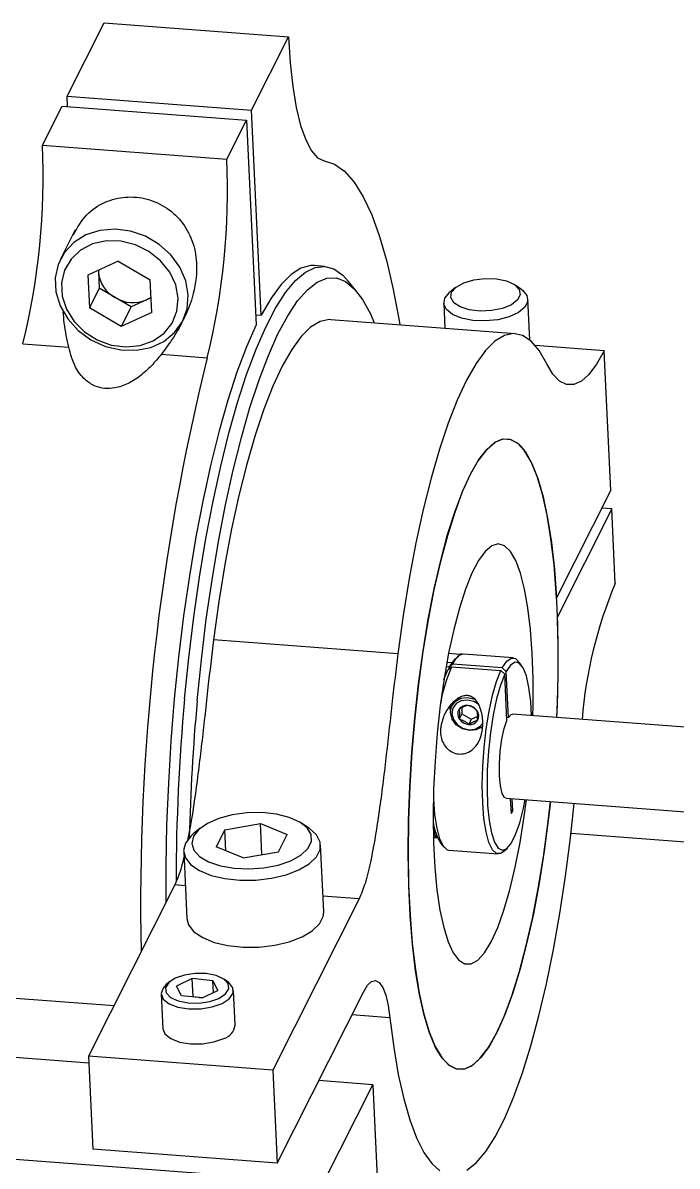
# Model space of a CAD drawing. Header units: inches. Extents: x 0.7 to 15.2, y 1.4 to 8.9.
# Drawn here: x 5.502 to 7.945, y 4.668 to 8.937 of the extents above; entities that cross this region are included whole.
import ezdxf

# ---------------------------------------------------------------- set-up
doc = ezdxf.new("R2010")
doc.units = ezdxf.units.IN
doc.header["$MEASUREMENT"] = 0

msp = doc.modelspace()

# ---------------------------------------------------------------- linework, layer by layer
at = {"color": 7, "linetype": 'Continuous', "lineweight": 25}
for p, q in [((5.667, 8.6631), (5.8049, 8.9373)), ((5.8049, 8.9373), (6.4933, 8.885)), ((6.3554, 8.6108), (6.4933, 8.885)), ((5.575, 8.4803), (5.6486, 8.6265)), ((5.6486, 8.6265), (6.337, 8.5742)), ((5.667, 8.6631), (6.3554, 8.6108)), ((5.6688, 8.625), (5.667, 8.6631)), ((6.3915, 7.8459), (6.3554, 8.6108)), ((6.2634, 8.428), (6.337, 8.5742)), ((6.337, 8.5742), (6.3731, 7.8094)), ((5.575, 8.4803), (6.2634, 8.428)), ((5.6974, 8.1645), (5.6424, 8.0552)), ((5.8579, 8.0478), (5.7442, 7.9955)), ((5.8579, 8.0478), (5.9773, 7.9778)), ((6.6285, 8.028), (6.5903, 8.0309)), ((5.7442, 7.9955), (5.75, 7.8732)), ((5.7836, 8.0136), (5.7839, 8.0075)), ((5.7838, 8.0137), (5.7839, 8.0075)), ((5.7839, 8.0075), (5.7868, 7.9464)), ((5.7868, 7.9464), (5.75, 7.8732)), ((5.8465, 7.9114), (5.7868, 7.9464)), ((5.9831, 7.8555), (5.9773, 7.9778)), ((6.7504, 7.932), (6.7171, 7.973)), ((7.1177, 7.9488), (7.0955, 7.9305)), ((7.3623, 7.9431), (7.3385, 7.9592)), ((5.9062, 7.8764), (5.8465, 7.9114)), ((5.963, 7.9025), (5.9062, 7.8764)), ((5.9805, 7.9105), (5.963, 7.9025)), ((7.3953, 7.752), (7.3881, 7.9052)), ((5.8694, 7.8032), (5.75, 7.8732)), ((5.9062, 7.8764), (5.8694, 7.8032)), ((7.0735, 7.8903), (7.0779, 7.7964)), ((5.9831, 7.8555), (5.8694, 7.8032)), ((6.3713, 7.8475), (6.3915, 7.8459)), ((7.3403, 7.7765), (6.6518, 7.8288)), ((5.5017, 7.7391), (5.6729, 7.7261)), ((7.673, 7.7126), (7.4152, 7.7322)), ((6.0189, 7.6998), (6.1901, 7.6868)), ((7.6976, 7.1914), (7.673, 7.7126)), ((7.4951, 6.789), (7.6976, 7.1914)), ((7.7009, 7.1219), (7.4984, 6.7195)), ((7.7009, 7.1219), (7.6641, 7.1247)), ((7.714, 6.8439), (7.7009, 7.1219)), ((6.9021, 6.5812), (6.2137, 6.6335)), ((7.1336, 6.5787), (7.0916, 6.5819)), ((7.1426, 6.5795), (7.1366, 6.58)), ((7.3325, 6.566), (7.1483, 6.5799)), ((7.089, 6.5208), (7.1026, 6.5327)), ((7.1077, 6.5428), (7.0941, 6.531)), ((7.1026, 6.5327), (7.2868, 6.5187)), ((7.2919, 6.5288), (7.1077, 6.5428)), ((7.1284, 6.5715), (7.1138, 6.5582)), ((7.3633, 6.5393), (7.3509, 6.5546)), ((7.0745, 6.4845), (7.089, 6.5208)), ((7.0943, 6.5255), (7.0941, 6.531)), ((7.2868, 6.5187), (7.3017, 6.5046)), ((7.3068, 6.5148), (7.2919, 6.5288)), ((7.3098, 6.3323), (7.3017, 6.5046)), ((7.315, 6.3425), (7.3068, 6.5148)), ((7.1135, 6.405), (7.11, 6.3989)), ((7.11, 6.3989), (7.1042, 6.3875)), ((7.1407, 6.3795), (7.1417, 6.357)), ((7.1417, 6.357), (7.1319, 6.3375)), ((7.1417, 6.357), (7.1766, 6.3366)), ((7.1766, 6.3366), (7.1668, 6.3171)), ((7.1766, 6.3366), (7.2004, 6.3475)), ((7.315, 6.3425), (7.3093, 6.3429)), ((9.0344, 6.2263), (7.3309, 6.3558)), ((7.2122, 6.3051), (7.2185, 6.3079)), ((7.307, 6.0417), (9.0106, 5.9123)), ((7.3262, 5.9852), (7.3236, 6.0404)), ((7.3313, 5.9953), (7.3292, 6.04)), ((7.3313, 5.9953), (7.3257, 5.9958)), ((7.3262, 5.9852), (7.3313, 5.9953)), ((6.2562, 5.924), (6.3889, 5.9473)), ((6.3889, 5.9473), (6.4893, 5.9062)), ((6.3944, 5.831), (6.3889, 5.9473)), ((6.5717, 5.9288), (6.5441, 5.9475)), ((6.1638, 5.9296), (6.1381, 5.9083)), ((6.2562, 5.924), (6.2238, 5.8596)), ((6.2599, 5.8449), (6.2562, 5.924)), ((6.4569, 5.8419), (6.4893, 5.9062)), ((7.0349, 5.8978), (7.0458, 5.897)), ((7.035, 5.8947), (7.0507, 5.8935)), ((9.1435, 5.7894), (7.5494, 5.9105)), ((6.3242, 5.8186), (6.2238, 5.8596)), ((6.6253, 5.617), (6.6135, 5.8672)), ((7.0619, 5.8744), (7.0743, 5.8591)), ((7.2967, 5.8422), (7.3113, 5.8554)), ((6.1023, 5.8431), (6.1141, 5.5929)), ((6.3242, 5.8186), (6.4569, 5.8419)), ((7.0926, 5.8477), (7.2769, 5.8337)), ((6.0691, 5.7177), (5.7471, 5.078)), ((6.7575, 5.6654), (6.4356, 5.0257)), ((6.0504, 5.3566), (6.0373, 5.3458)), ((6.134, 5.3681), (6.0752, 5.3399)), ((6.0938, 5.3037), (6.0752, 5.3399)), ((6.2113, 5.36), (6.134, 5.3681)), ((6.1372, 5.3001), (6.134, 5.3681)), ((6.2113, 5.36), (6.2299, 5.3239)), ((6.2134, 5.3159), (6.2113, 5.36)), ((6.266, 5.3566), (6.252, 5.3661)), ((6.0184, 5.3114), (6.0246, 5.1808)), ((6.1712, 5.2957), (6.0938, 5.3037)), ((6.1372, 5.3001), (6.1357, 5.2994)), ((6.1727, 5.2964), (6.1372, 5.3001)), ((6.1712, 5.2957), (6.2299, 5.3239)), ((6.2943, 5.1935), (6.2881, 5.3241)), ((6.4519, 4.6782), (6.7739, 5.3179)), ((5.7483, 5.0524), (3.7487, 5.2043)), ((6.4356, 5.0257), (5.7471, 5.078)), ((5.7471, 5.078), (5.7635, 4.7305)), ((6.4356, 5.0257), (6.4519, 4.6782)), ((6.8083, 4.9719), (6.6074, 4.9871)), ((6.6244, 4.6063), (6.8083, 4.9719)), ((6.8083, 4.9719), (6.8411, 4.2769)), ((3.5647, 4.8388), (6.6244, 4.6063)), ((6.4519, 4.6782), (5.7635, 4.7305))]:
    msp.add_line(p, q, dxfattribs=at)
at = {"color": 8, "linetype": 'Continuous', "lineweight": 25}
for p, q in [((7.0856, 6.5502), (7.1052, 6.5487)), ((7.0941, 6.5311), (7.0824, 6.5319)), ((6.1083, 5.7147), (6.0691, 5.7177)), ((6.7575, 5.6654), (6.6225, 5.6757)), ((5.2617, 5.3114), (5.8424, 5.2673)), ((6.8725, 5.2214), (6.7308, 5.2322))]:
    msp.add_line(p, q, dxfattribs=at)
at = {"color": 7, "linetype": 'Continuous', "lineweight": 25, "flags": 128}
for points in [[(6.4933, 8.885), (6.4999, 8.7878), (6.5098, 8.6992), (6.5229, 8.6209), (6.5391, 8.5542), (6.558, 8.5002), (6.5792, 8.4598), (6.6025, 8.4338), (6.6275, 8.4226)], [(6.6275, 8.4226), (6.6661, 8.4099), (6.7034, 8.3831), (6.7391, 8.3423), (6.7729, 8.2878), (6.8047, 8.2201), (6.8341, 8.1395), (6.8611, 8.0466), (6.8854, 7.942), (6.9068, 7.8263), (6.9096, 7.8092)], [(6.1196, 7.9213), (6.1104, 7.9739), (6.0884, 8.0246), (6.0546, 8.0709), (6.0109, 8.11), (5.9597, 8.1401), (5.9037, 8.1593), (5.8459, 8.1667), (5.7895, 8.1619), (5.7375, 8.1452), (5.6926, 8.1174), (5.6574, 8.08), (5.6337, 8.0352), (5.6228, 7.9851), (5.6253, 7.9327), (5.641, 7.8806), (5.6692, 7.8318), (5.7082, 7.7888), (5.7559, 7.754), (5.8099, 7.7292), (5.8672, 7.7158), (5.9247, 7.7144), (5.9792, 7.7253), (6.028, 7.7477), (6.0683, 7.7805), (6.0979, 7.8219), (6.1153, 7.8697), (6.1196, 7.9213)], [(6.0816, 7.909), (6.0725, 7.9587), (6.0502, 8.0064), (6.0162, 8.049), (5.9726, 8.0839), (5.9221, 8.1088), (5.868, 8.1222), (5.8136, 8.1232), (5.7624, 8.1118), (5.7175, 8.0887), (5.6818, 8.0554), (5.6575, 8.0138), (5.6462, 7.9668), (5.6485, 7.9171), (5.6644, 7.868), (5.6928, 7.8225), (5.7319, 7.7835), (5.7793, 7.7534), (5.832, 7.7341), (5.8867, 7.7268), (5.9399, 7.732), (5.9883, 7.7494), (6.0289, 7.7779), (6.0592, 7.8156), (6.0771, 7.8602), (6.0816, 7.909)], [(6.1058, 6.4111), (6.1216, 6.5661), (6.1402, 6.7187), (6.1616, 6.8677), (6.1857, 7.012), (6.2121, 7.1504), (6.2408, 7.2819), (6.2714, 7.4054), (6.3038, 7.5199), (6.3376, 7.6246), (6.3727, 7.7186), (6.4088, 7.8012), (6.4455, 7.8717), (6.4826, 7.9297), (6.5198, 7.9746), (6.5568, 8.0061), (6.5933, 8.0239), (6.629, 8.0279), (6.6637, 8.0181), (6.697, 7.9946), (6.7171, 7.973)], [(6.5903, 8.0309), (6.5768, 8.0309), (6.5405, 8.0213), (6.5035, 7.9978), (6.4662, 7.9605), (6.4287, 7.9097), (6.3915, 7.8459)], [(6.1527, 6.4048), (6.1683, 6.5585), (6.1869, 6.7098), (6.2082, 6.8575), (6.2322, 7.0003), (6.2586, 7.1372), (6.2871, 7.267), (6.3177, 7.3887), (6.35, 7.5012), (6.3837, 7.6038), (6.4187, 7.6955), (6.4545, 7.7757), (6.491, 7.8437), (6.5279, 7.8988), (6.5647, 7.9408), (6.6013, 7.9693), (6.6374, 7.9839), (6.6726, 7.9847), (6.7067, 7.9716), (6.7394, 7.9446), (6.7704, 7.9041), (6.7995, 7.8504), (6.8141, 7.8165)], [(7.3623, 7.9431), (7.3679, 7.939), (7.3846, 7.919), (7.3875, 7.8972), (7.3766, 7.8754), (7.3526, 7.8556), (7.3179, 7.8395), (7.2754, 7.8286), (7.2289, 7.8239), (7.1826, 7.8257), (7.1406, 7.8339), (7.1066, 7.8478), (7.0836, 7.8662), (7.0737, 7.8873), (7.0778, 7.9094), (7.0778, 7.9094)], [(7.1031, 7.9314), (7.1198, 7.9505), (7.1485, 7.9665), (7.1859, 7.9776), (7.2281, 7.9827), (7.2704, 7.9812), (7.3084, 7.9733), (7.3378, 7.9597), (7.3554, 7.9421), (7.3595, 7.9222), (7.3495, 7.9023), (7.3265, 7.8845), (7.293, 7.8707), (7.2526, 7.8625), (7.2098, 7.8607), (7.1691, 7.8655), (7.1349, 7.8764), (7.1111, 7.8922), (7.1, 7.9112), (7.1031, 7.9314)], [(5.963, 7.9025), (5.9753, 7.9092), (5.9804, 7.9127)], [(7.0778, 7.9094), (7.0954, 7.9304), (7.0955, 7.9305)], [(6.6518, 7.8288), (6.6459, 7.829), (6.6117, 7.822), (6.5766, 7.8009), (6.5412, 7.7659), (6.5057, 7.7173), (6.4705, 7.6555), (6.4358, 7.5811), (6.402, 7.4948), (6.3694, 7.3973), (6.3382, 7.2896), (6.3088, 7.1725), (6.2814, 7.0473), (6.2563, 6.9149), (6.2336, 6.7765), (6.2137, 6.6335)], [(6.3731, 7.8094), (6.3367, 7.727), (6.3013, 7.6329), (6.2671, 7.5281), (6.2344, 7.4131), (6.2035, 7.2891), (6.1746, 7.1569), (6.1479, 7.0177), (6.1237, 6.8724), (6.1021, 6.7224), (6.0833, 6.5687), (6.0674, 6.4125), (6.0547, 6.2553), (6.0451, 6.098), (6.0388, 5.9421), (6.0358, 5.7888), (6.036, 5.6538)], [(7.4584, 7.6643), (7.4299, 7.7131), (7.3996, 7.7483), (7.3676, 7.7695), (7.3344, 7.7767), (7.3001, 7.7697), (7.2651, 7.7486), (7.2296, 7.7136), (7.1942, 7.665), (7.1589, 7.6032), (7.1242, 7.5288), (7.0904, 7.4425), (7.0578, 7.345), (7.0266, 7.2373), (6.9972, 7.1202), (6.9698, 6.9949), (6.9447, 6.8625), (6.922, 6.7242), (6.9021, 6.5812)], [(7.673, 7.7126), (7.6446, 7.6625), (7.616, 7.6244), (7.5876, 7.5989), (7.5595, 7.5862), (7.5323, 7.5865), (7.5062, 7.5997), (7.4814, 7.6258), (7.4584, 7.6643)], [(7.4723, 6.0292), (7.4654, 5.9682), (7.449, 5.844), (7.4299, 5.7242), (7.4084, 5.61), (7.3846, 5.503), (7.3588, 5.4043), (7.3314, 5.3152), (7.3027, 5.2366), (7.2731, 5.1696), (7.2428, 5.1149), (7.2122, 5.0731), (7.1818, 5.0448), (7.1518, 5.0303), (7.1226, 5.0298), (7.0947, 5.0433), (7.0682, 5.0706), (7.0435, 5.1113), (7.0209, 5.1651), (7.0007, 5.2313), (6.9832, 5.309), (6.9684, 5.3974), (6.9567, 5.4954), (6.9481, 5.6019), (6.9427, 5.7155), (6.9407, 5.835), (6.9419, 5.9589), (6.9465, 6.0857), (6.9544, 6.2139), (6.9654, 6.3421), (6.9794, 6.4686), (6.9964, 6.5921), (7.016, 6.7109), (7.038, 6.8237), (7.0622, 6.9293), (7.0883, 7.0262), (7.1159, 7.1133), (7.1449, 7.1897), (7.1747, 7.2544), (7.205, 7.3067), (7.2356, 7.3458), (7.266, 7.3715), (7.2958, 7.3833), (7.3248, 7.3811), (7.3525, 7.3649), (7.3787, 7.335), (7.4029, 7.2916), (7.4251, 7.2354), (7.4448, 7.1669), (7.4618, 7.087), (7.476, 6.9967), (7.4871, 6.8969), (7.4951, 6.789), (7.4951, 6.789)], [(7.494, 6.8067), (7.4856, 6.9127), (7.4741, 7.0105), (7.4596, 7.0988), (7.4423, 7.1767), (7.4224, 7.2432), (7.4002, 7.2975), (7.3758, 7.339), (7.3496, 7.3673), (7.322, 7.3819), (7.2931, 7.3828), (7.2634, 7.3698), (7.2332, 7.3432), (7.2028, 7.3033), (7.1727, 7.2506), (7.1431, 7.1855), (7.1145, 7.109), (7.0871, 7.0219), (7.0612, 6.9253), (7.0372, 6.8202), (7.0154, 6.7079), (6.996, 6.5898), (6.9793, 6.4671), (6.9653, 6.3414), (6.9544, 6.2141), (6.9466, 6.0867), (6.942, 5.9607), (6.9407, 5.8376), (6.9426, 5.7188), (6.9478, 5.6057), (6.9563, 5.4997), (6.9678, 5.4019), (6.9823, 5.3136), (6.9996, 5.2357), (7.0195, 5.1693), (7.0417, 5.1149), (7.0661, 5.0734), (7.0923, 5.0451), (7.1199, 5.0305), (7.1488, 5.0296), (7.1785, 5.0426), (7.2087, 5.0692), (7.2391, 5.1091), (7.2692, 5.1619), (7.2988, 5.2269), (7.3274, 5.3034), (7.3548, 5.3905), (7.3807, 5.4871), (7.4046, 5.5922), (7.4265, 5.7045), (7.4459, 5.8226), (7.4626, 5.9453), (7.4723, 6.0292)], [(7.4064, 6.35), (7.4073, 6.3884), (7.4075, 6.4886), (7.4043, 6.5837), (7.3979, 6.6721), (7.3883, 6.7522), (7.3757, 6.8226), (7.3604, 6.8819), (7.3426, 6.9292), (7.3226, 6.9636), (7.3008, 6.9845), (7.2775, 6.9915), (7.2533, 6.9844), (7.2285, 6.9635), (7.2035, 6.9291), (7.1789, 6.8818)], [(7.1789, 6.8818), (7.155, 6.8224), (7.1323, 6.752), (7.1111, 6.6719), (7.092, 6.5834), (7.0751, 6.4883), (7.0608, 6.3881), (7.0494, 6.2846), (7.0411, 6.1798), (7.0359, 6.0754), (7.0341, 5.9734), (7.0356, 5.8755), (7.0404, 5.7835), (7.0484, 5.6991), (7.0595, 5.6237), (7.0735, 5.5587), (7.0901, 5.5053), (7.1091, 5.4643), (7.13, 5.4367), (7.1526, 5.4227), (7.1764, 5.4227), (7.201, 5.4367), (7.2259, 5.4645), (7.2508, 5.5054), (7.2751, 5.5589), (7.2985, 5.6239), (7.3204, 5.6993), (7.3406, 5.7838), (7.3587, 5.8758), (7.3743, 5.9737), (7.3825, 6.036)], [(7.1293, 6.5722), (7.1308, 6.5752), (7.1365, 6.58), (7.1366, 6.58)], [(7.0941, 6.531), (7.1108, 6.5553), (7.1138, 6.5582)], [(7.2919, 6.5288), (7.3088, 6.5537), (7.3256, 6.5652), (7.3415, 6.563), (7.3509, 6.5546)], [(7.4018, 6.3504), (7.3986, 6.4028), (7.3919, 6.4557), (7.3822, 6.4984), (7.3701, 6.529), (7.3558, 6.5464), (7.3401, 6.5498), (7.3236, 6.5391), (7.3068, 6.5148)], [(7.2967, 5.8422), (7.2863, 5.8353), (7.2702, 5.8354), (7.2554, 5.8493), (7.2424, 5.8764), (7.2318, 5.9157), (7.2239, 5.9657), (7.2191, 6.0245), (7.2175, 6.09), (7.2192, 6.1596), (7.2241, 6.2307), (7.2321, 6.3006), (7.2428, 6.3667), (7.2558, 6.4266), (7.2707, 6.4779), (7.2868, 6.5187)], [(7.3017, 6.5046), (7.2857, 6.464), (7.2711, 6.4126), (7.2584, 6.3527), (7.2481, 6.2867), (7.2406, 6.2171), (7.2363, 6.1467), (7.2354, 6.0784), (7.2377, 6.015), (7.2434, 5.959), (7.252, 5.9125), (7.2634, 5.8776), (7.2769, 5.8555), (7.2922, 5.8473), (7.3085, 5.8531), (7.3253, 5.8728), (7.3418, 5.9056), (7.3574, 5.9501), (7.3714, 6.0046), (7.3779, 6.0363)], [(7.2187, 6.3103), (7.2169, 6.3087), (7.1954, 6.297), (7.1696, 6.2943), (7.1434, 6.3009), (7.1207, 6.316), (7.105, 6.3372), (7.0987, 6.3612), (7.1028, 6.3845), (7.1166, 6.4034), (7.138, 6.4151), (7.1638, 6.4178), (7.1901, 6.4111), (7.1914, 6.4105)], [(7.1625, 6.4084), (7.1392, 6.4059), (7.12, 6.3954), (7.1075, 6.3784), (7.1039, 6.3574), (7.1096, 6.3358), (7.1237, 6.3168), (7.1441, 6.3032), (7.1677, 6.2972), (7.1909, 6.2996), (7.2102, 6.3102), (7.2206, 6.323)], [(7.2019, 6.3928), (7.1861, 6.4024), (7.1625, 6.4084)], [(7.0966, 6.3858), (7.0964, 6.3766), (7.0987, 6.3622)], [(7.307, 6.0417), (7.3012, 6.0444), (7.2923, 6.0599), (7.2857, 6.0878), (7.2821, 6.1256), (7.2819, 6.17), (7.2849, 6.217), (7.291, 6.2623), (7.2995, 6.3019), (7.3098, 6.3323)], [(7.315, 6.3425), (7.3261, 6.3548), (7.3309, 6.3558)], [(7.0349, 6.0391), (7.0349, 6.0385), (7.0397, 5.9797), (7.0476, 5.9297), (7.0582, 5.8904), (7.0712, 5.8633), (7.086, 5.8494), (7.0926, 5.8477)], [(7.1602, 4.6521), (7.1952, 4.6803), (7.2304, 4.7221), (7.2656, 4.777), (7.3003, 4.8447), (7.3344, 4.9245), (7.3674, 5.0157), (7.3991, 5.1174), (7.4293, 5.2289), (7.4576, 5.349), (7.4838, 5.4767), (7.5076, 5.611), (7.5289, 5.7505), (7.5475, 5.8941), (7.5614, 6.0224)], [(6.1386, 5.8995), (6.1324, 5.8731), (6.1403, 5.8473), (6.1618, 5.8237), (6.1955, 5.8039), (6.2393, 5.789), (6.2906, 5.78), (6.3459, 5.7775), (6.402, 5.7816), (6.4551, 5.7921), (6.5021, 5.8083), (6.54, 5.8292), (6.5663, 5.8535), (6.5794, 5.8796), (6.5786, 5.9059), (6.5638, 5.9308), (6.5359, 5.9527), (6.4968, 5.9702), (6.4489, 5.9822), (6.3952, 5.988), (6.3391, 5.9871), (6.284, 5.9798), (6.2336, 5.9663), (6.1908, 5.9476), (6.1585, 5.9249), (6.1386, 5.8995)], [(7.0367, 5.9398), (7.0367, 5.9393), (7.0376, 5.9181), (7.0407, 5.9032), (7.0454, 5.897), (7.0488, 5.8982)], [(6.1093, 5.874), (6.1022, 5.8461), (6.1089, 5.8187), (6.129, 5.7932), (6.1615, 5.7711), (6.2045, 5.7535), (6.2558, 5.7414), (6.3127, 5.7354), (6.3719, 5.7359), (6.4304, 5.7428), (6.485, 5.7558), (6.5327, 5.7741), (6.571, 5.7968), (6.5979, 5.8226), (6.6117, 5.8502), (6.6119, 5.878), (6.5984, 5.9046), (6.572, 5.9286), (6.5717, 5.9288)], [(6.1381, 5.9083), (6.1298, 5.9009), (6.1093, 5.874)], [(6.1141, 5.5929), (6.1207, 5.5685), (6.1408, 5.5431), (6.1733, 5.5209), (6.2163, 5.5033), (6.2676, 5.4912), (6.3245, 5.4853), (6.3837, 5.4857), (6.4422, 5.4926), (6.4968, 5.5056), (6.5445, 5.5239), (6.5828, 5.5466), (6.6097, 5.5724), (6.6235, 5.6), (6.6253, 5.617)], [(6.2342, 5.2943), (6.2588, 5.3108), (6.2707, 5.3297), (6.2683, 5.349), (6.2519, 5.3662), (6.2236, 5.3792), (6.1867, 5.3866), (6.1457, 5.3873), (6.1055, 5.3814), (6.071, 5.3695), (6.0463, 5.353), (6.0345, 5.334), (6.0369, 5.3148), (6.0532, 5.2976), (6.0816, 5.2845), (6.1185, 5.2772), (6.1595, 5.2765), (6.1997, 5.2824), (6.2342, 5.2943)], [(6.0373, 5.3458), (6.0252, 5.3329), (6.0184, 5.312), (6.0262, 5.2918), (6.0478, 5.2744), (6.0808, 5.2617), (6.1217, 5.2551), (6.166, 5.2553), (6.2089, 5.2622), (6.2458, 5.2751)], [(6.2458, 5.2751), (6.2726, 5.2927), (6.2866, 5.313), (6.286, 5.3338), (6.2711, 5.3529), (6.266, 5.3566)], [(6.7739, 5.3179), (6.7891, 5.3429), (6.8044, 5.3573), (6.8192, 5.3607), (6.8331, 5.3531), (6.8458, 5.3347), (6.8568, 5.306), (6.8658, 5.2679), (6.8725, 5.2214)], [(6.1726, 5.2964), (6.167, 5.2967), (6.1604, 5.2968)], [(6.8725, 5.2214), (6.8868, 5.1106), (6.904, 5.0095), (6.9241, 4.919), (6.9468, 4.84), (6.9719, 4.7731), (6.9993, 4.719), (7.0286, 4.6781), (7.0596, 4.6507)], [(6.0246, 5.1808), (6.0324, 5.1612), (6.054, 5.1438), (6.087, 5.1311), (6.1279, 5.1245), (6.1722, 5.1246), (6.2151, 5.1316), (6.252, 5.1445)]]:
    msp.add_lwpolyline(points, dxfattribs=at)
at = {"color": 7, "linetype": 'Continuous', "lineweight": 25}
for centre, radius, start, end in [((2.9711, 8.3635), 2.6065, 346.1394, 2.5695), ((3.6595, 8.3112), 2.6065, 346.1394, 2.5695), ((5.9049, 8.0178), 0.1215, 184.8911, 241.2522), ((5.9134, 8.0203), 0.1279, 238.4591, 292.8507), ((14.4367, 5.6467), 8.4952, 166.10508, 181.20545), ((9.2456, 6.2014), 1.6609, 157.2415, 175.3479), ((3.1312, 6.5552), 4.3701, 357.2189, 3.2984), ((2.8804, 6.5589), 4.6207, 357.3248, 1.9916), ((7.1558, 6.5311), 0.0494, 98.6855, 166.2327), ((7.6844, 6.2837), 0.6328, 156.8334, 169.4619), ((13.6478, 5.7155), 7.574, 174.73105, 179.87197), ((13.6605, 5.7162), 7.5393, 174.75973, 178.64756), ((7.1589, 6.3567), 0.0331, 150.0572, 215.3464), ((7.1593, 6.3536), 0.0351, 83.3378, 146.065), ((7.1598, 6.3424), 0.0462, 33.7241, 85.5312), ((7.1713, 6.3489), 0.0331, 330.0572, 35.3464), ((7.1704, 6.3632), 0.0462, 213.7241, 265.5312), ((7.1708, 6.3519), 0.0351, 263.3378, 326.065), ((7.2285, 5.9773), 0.1958, 187.0956, 211.7179), ((6.2374, 5.1999), 0.0573, 284.7663, 353.5923)]:
    msp.add_arc(centre, radius, start, end, dxfattribs=at)
for points, knots in [([(5.6903, 8.1462), (5.7052, 8.1722), (5.7345, 8.2234), (5.8056, 8.2708), (5.8848, 8.291), (5.9665, 8.2832), (6.0424, 8.2487), (6.1029, 8.1907), (6.1413, 8.115), (6.1564, 8.0184), (6.1406, 7.9212), (6.1054, 7.8327), (6.0651, 7.7616), (6.0342, 7.7202), (6.0189, 7.6998)], [0, 0, 0, 0, 0.083943, 0.16595, 0.243496, 0.321132, 0.399069, 0.476664, 0.554196, 0.635177, 0.750892, 0.833132, 0.917626, 1, 1, 1, 1]), ([(5.6729, 7.7261), (5.6665, 7.7551), (5.6576, 7.7957), (5.6537, 7.8447), (5.6526, 7.8587)], [0, 0, 0, 0, 0.713157, 1, 1, 1, 1]), ([(6.0189, 7.6998), (6.007, 7.6852), (5.9832, 7.656), (5.9416, 7.6183), (5.8957, 7.5888), (5.8502, 7.5725), (5.8067, 7.5704), (5.7677, 7.5804), (5.7276, 7.6069), (5.6909, 7.6574), (5.6795, 7.7009), (5.6729, 7.7261)], [0, 0, 0, 0, 0.120646, 0.240891, 0.337074, 0.43404, 0.505534, 0.577074, 0.668049, 0.807896, 1, 1, 1, 1]), ([(6.2137, 6.6335), (6.2067, 6.5745), (6.1919, 6.4496), (6.1713, 6.2564), (6.1503, 6.0874), (6.1319, 5.9615), (6.1209, 5.9055), (6.1165, 5.883)], [0, 0, 0, 0, 0.232411, 0.491743, 0.753795, 0.901104, 1, 1, 1, 1]), ([(6.9021, 6.5812), (6.8951, 6.5222), (6.8803, 6.3973), (6.8596, 6.2042), (6.8389, 6.0347), (6.8186, 5.9), (6.8006, 5.8036), (6.7805, 5.72), (6.7651, 5.6834), (6.7575, 5.6654)], [0, 0, 0, 0, 0.179217, 0.379194, 0.581268, 0.694862, 0.801821, 0.902345, 1, 1, 1, 1]), ([(7.0628, 6.3098), (7.0669, 6.3263), (7.0751, 6.3596), (7.1002, 6.3931), (7.1245, 6.4137), (7.1417, 6.4227), (7.1577, 6.4258), (7.17, 6.4245), (7.1828, 6.4188), (7.1982, 6.4043), (7.2137, 6.3735), (7.2217, 6.3297), (7.2176, 6.284), (7.2043, 6.2495), (7.185, 6.2247), (7.1611, 6.2097), (7.1353, 6.2051), (7.1113, 6.2097), (7.0905, 6.222), (7.0741, 6.241), (7.0627, 6.2682), (7.0608, 6.2923), (7.0624, 6.3071), (7.0628, 6.3098)], [0, 0, 0, 0, 0.08453, 0.170981, 0.207394, 0.244085, 0.264592, 0.285216, 0.304271, 0.338403, 0.403587, 0.500467, 0.573912, 0.630319, 0.677038, 0.723978, 0.765546, 0.804417, 0.842899, 0.882685, 0.92586, 0.98654, 1, 1, 1, 1]), ([(7.1634, 6.3885), (7.1592, 6.3874), (7.1521, 6.3856), (7.1398, 6.3793), (7.1332, 6.3751), (7.1303, 6.3732)], [0, 0, 0, 0, 0.439101, 0.751355, 1, 1, 1, 1]), ([(7.1303, 6.3732), (7.1306, 6.3717), (7.1316, 6.3674), (7.1326, 6.3579), (7.1325, 6.3466), (7.1321, 6.3397), (7.1319, 6.3375)], [0, 0, 0, 0, 0.180942, 0.506293, 0.843975, 1, 1, 1, 1]), ([(7.1983, 6.368), (7.1938, 6.3721), (7.1862, 6.379), (7.1734, 6.3854), (7.1665, 6.3875), (7.1634, 6.3885)], [0, 0, 0, 0, 0.439101, 0.751355, 1, 1, 1, 1]), ([(7.1999, 6.3324), (7.2003, 6.3386), (7.2008, 6.3492), (7.1998, 6.3611), (7.1987, 6.3659), (7.1983, 6.368)], [0, 0, 0, 0, 0.439102, 0.751355, 1, 1, 1, 1]), ([(7.1319, 6.3375), (7.1375, 6.3357), (7.147, 6.3326), (7.159, 6.3245), (7.1644, 6.3194), (7.1668, 6.3171)], [0, 0, 0, 0, 0.439101, 0.751355, 1, 1, 1, 1]), ([(7.1668, 6.3171), (7.1721, 6.3204), (7.1812, 6.3261), (7.1925, 6.3306), (7.1977, 6.3318), (7.1999, 6.3324)], [0, 0, 0, 0, 0.4391009, 0.7513545, 1, 1, 1, 1]), ([(6.1032, 5.8233), (6.0993, 5.8069), (6.0892, 5.7635), (6.0768, 5.7353), (6.0691, 5.7177)], [0, 0, 0, 0, 0.379916, 1, 1, 1, 1])]:
    msp.add_open_spline(points, degree=3, knots=knots, dxfattribs=at)

doc.saveas('drawing.dxf')
